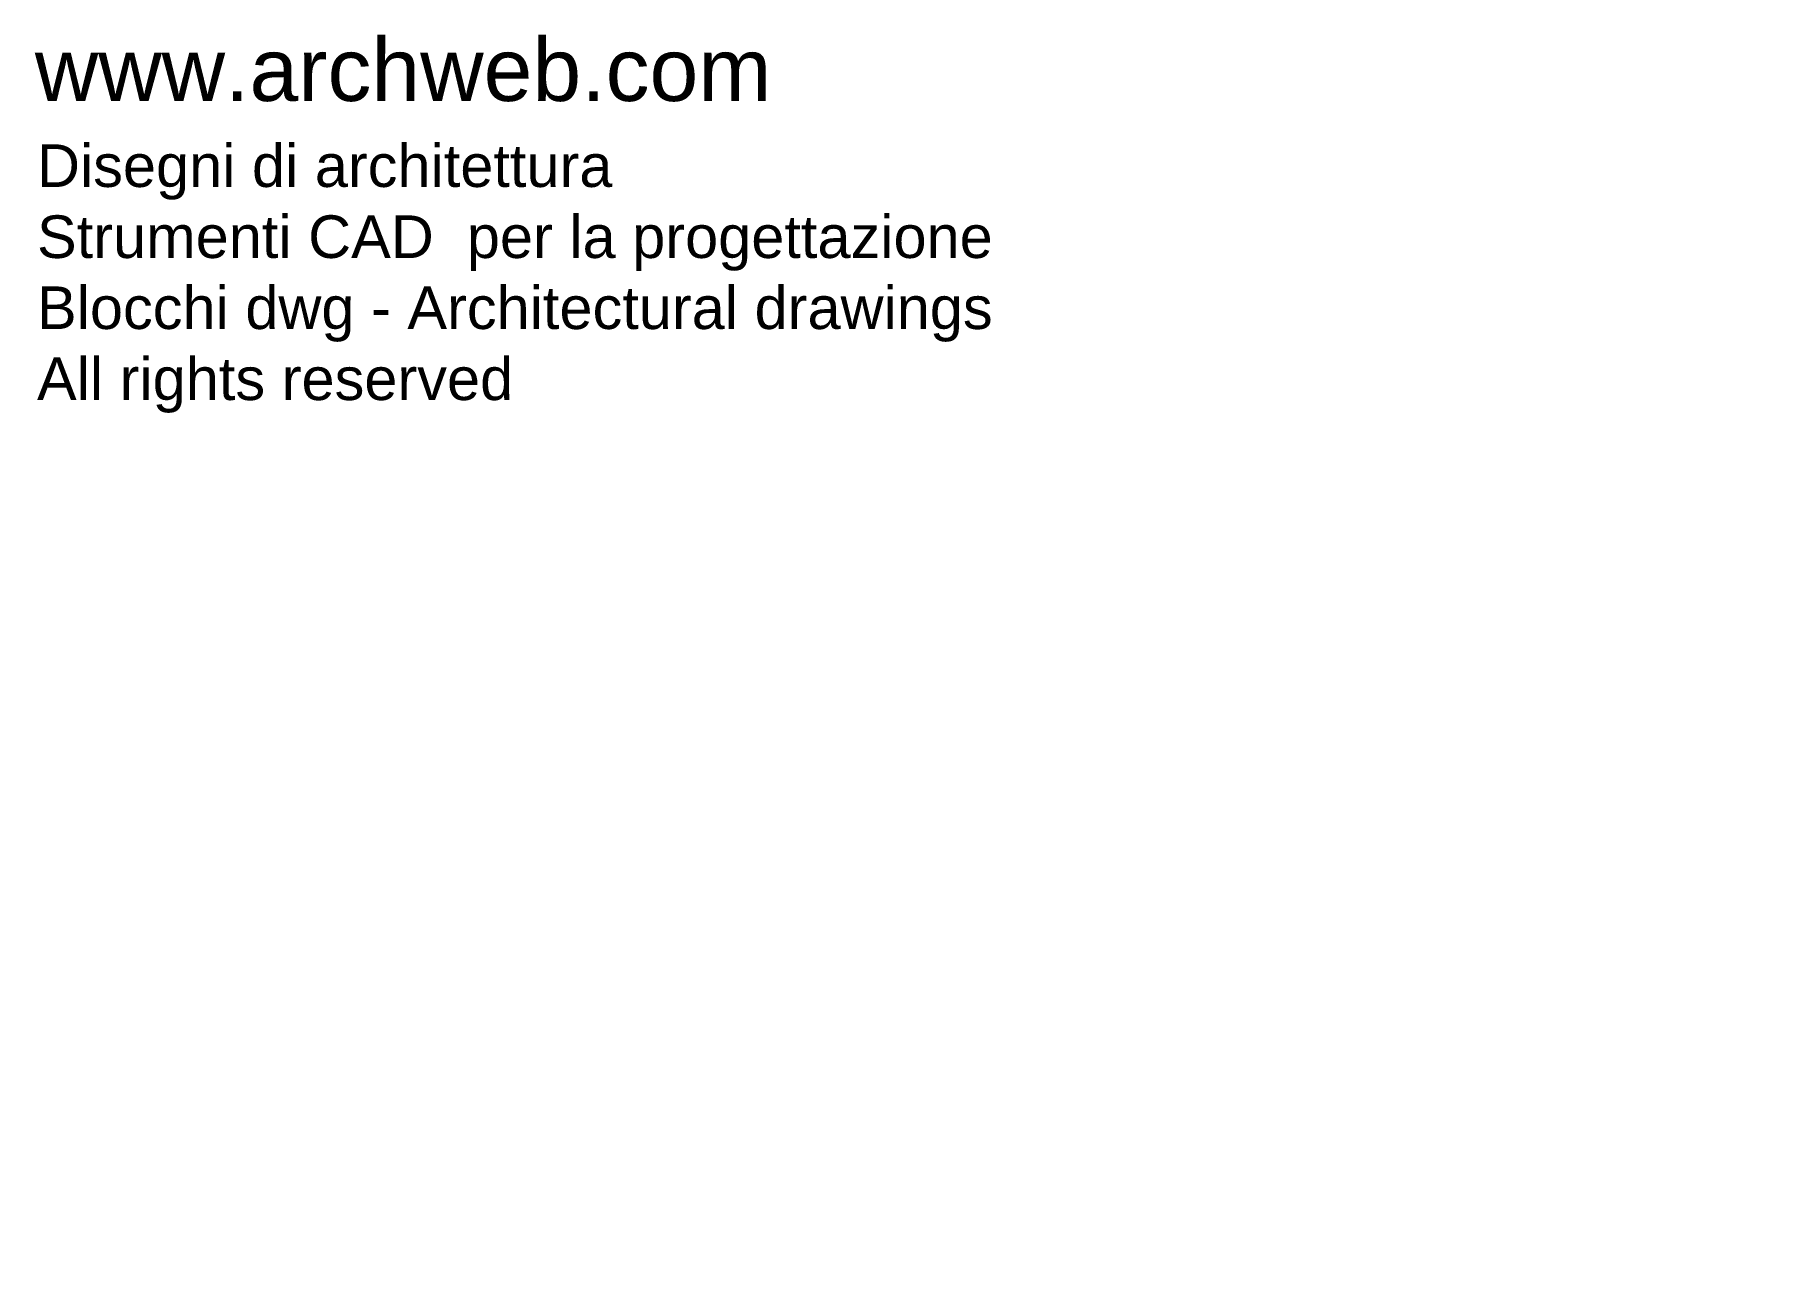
# Paper-space layout 'Archweb.com' of a CAD drawing. Header units: millimetres. Extents: x 85 to 256, y 1 to 124.
import ezdxf

# ---------------------------------------------------------------- set-up
doc = ezdxf.new("R2010")
doc.units = ezdxf.units.MM
doc.styles.get("Standard").update_dxf_attribs({"font": 'arial.ttf'})

psp = doc.layouts.new('Archweb.com')

# ---------------------------------------------------------------- texts
at = {"color": 7, "true_color": 0xffffff}
psp.add_text('www.archweb.com', height=0.0000000125, rotation=90, dxfattribs=at).set_placement((255.98, 0.82))
at = {"color": 252, "attachment_point": 1}
for s, width, gutter_width, insert, char_height in [('www.archweb.com', 304.7551, 18.44, (84.57, 123.35), 6.1963), ('Disegni di architettura\\PStrumenti CAD  per la progettazione\\PBlocchi dwg - Architectural drawings\\PAll rights reserved', 206.5714, 12.5, (84.78, 112.88), 4.2)]:
    psp.add_mtext_dynamic_manual_height_columns(s, width=width, gutter_width=gutter_width, heights=[0], dxfattribs=dict(at, insert=insert, char_height=char_height))

doc.saveas('drawing.dxf')
